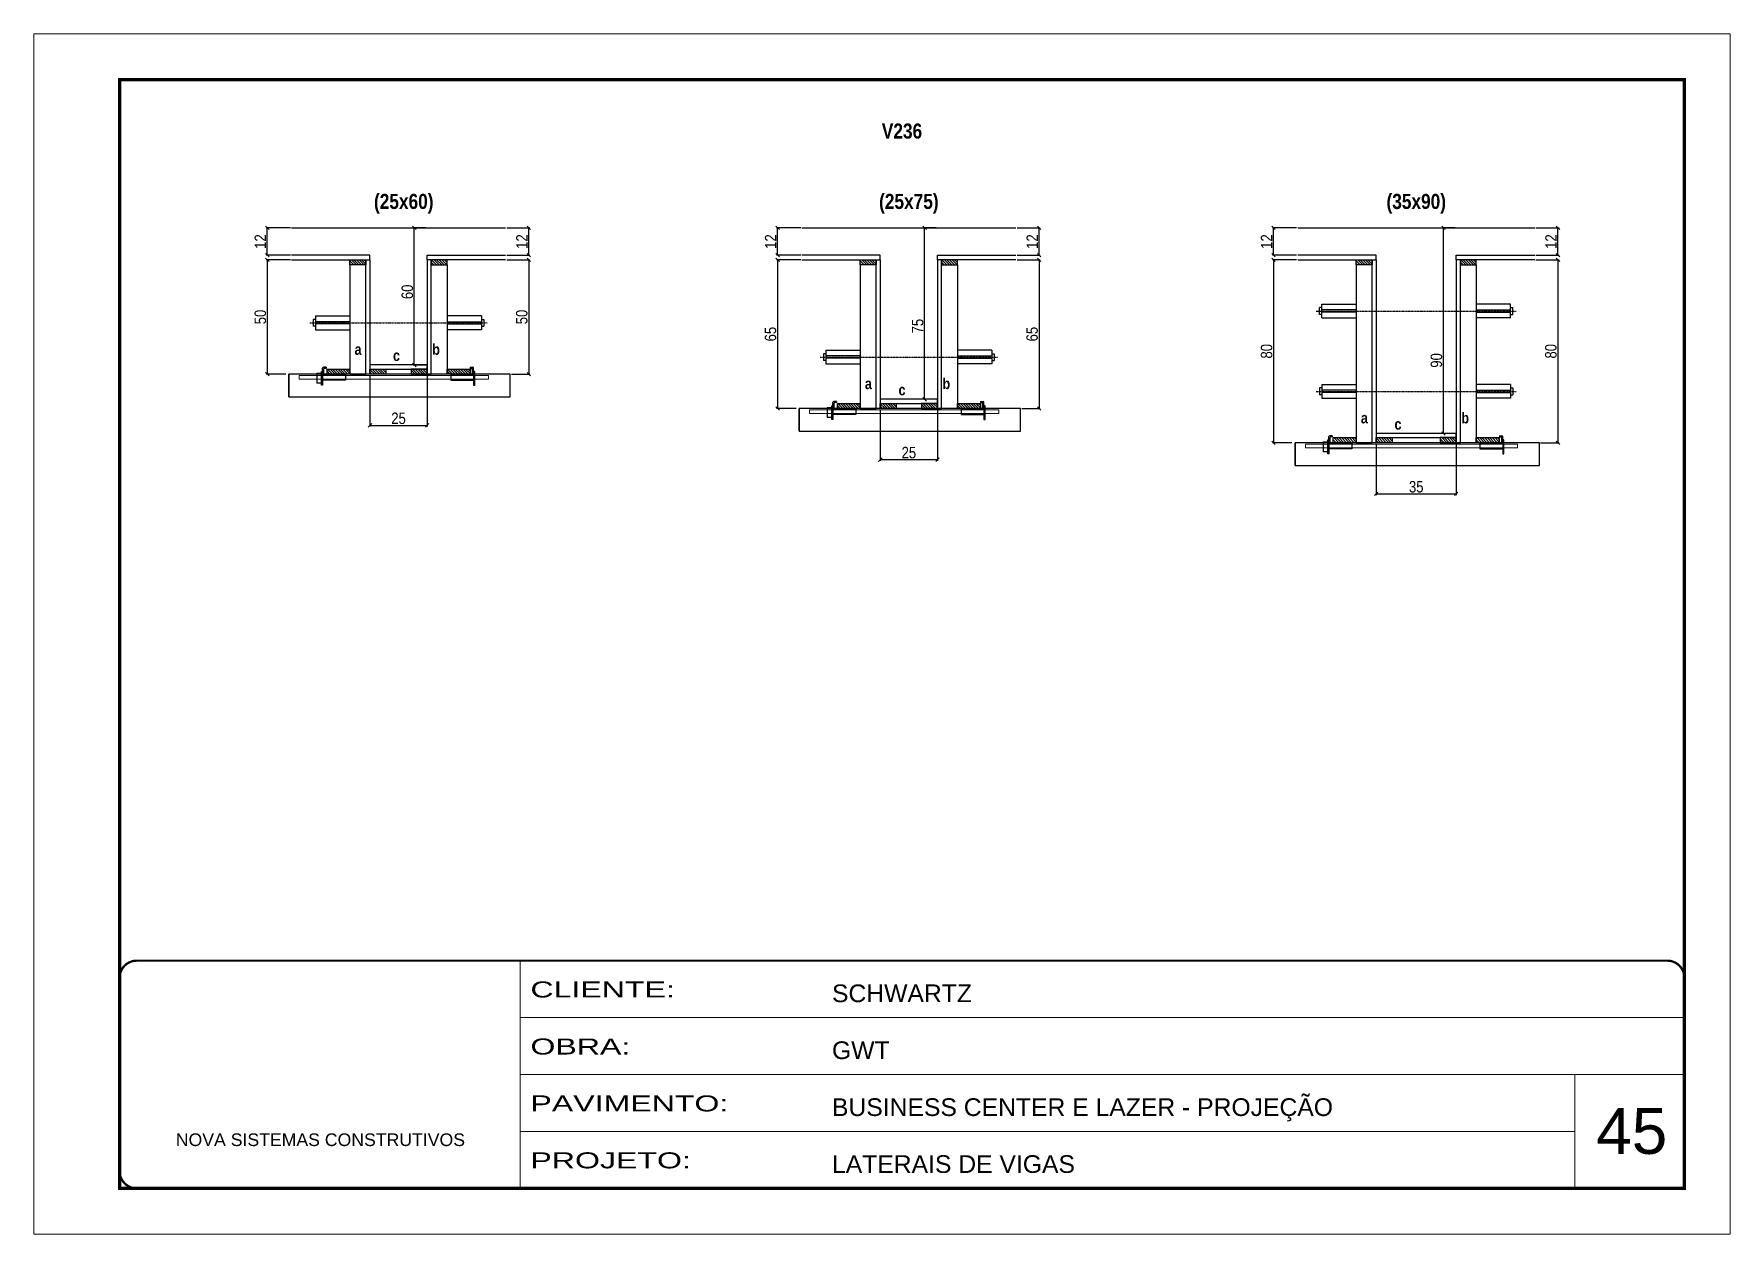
# Model space of a CAD drawing. Extents: x 2603 to 22413, y 1253 to 30260.
# Drawn here: x 2603 to 4088, y 16185 to 17235 of the extents above; entities that cross this region are included whole.
import ezdxf

# ---------------------------------------------------------------- set-up
doc = ezdxf.new("R2010")
doc.units = 0
for name, pattern in [('CONTINUO', [0]), ('DASHED', [0.75, 0.5, -0.25]), ('HIDDEN', [0.375, 0.25, -0.125])]:
    doc.linetypes.add(name, pattern=pattern)
for name, color, linetype in [('barrote', 251, 'Continuous'), ('COTA', 241, 'Continuous'), ('detalhes', 4, 'Continuous'), ('NOMENCLATURA', 7, 'Continuous'), ('Painéis', 200, 'Continuous'), ('presilha', 1, 'Continuous'), ('SARR_2.2x10', 60, 'Continuous'), ('SARR_2.2x7', 40, 'Continuous'), ('SARR_3.5x7', 81, 'Continuous'), ('TENSOR', 3, 'Continuous')]:
    doc.layers.add(name, color=color, linetype=linetype)
for name, color, linetype, lineweight in [('CARIMBO', 255, 'Continuous', 9), ('CONCRETO', 251, 'Continuous', 25), ('Folhas', 255, 'Continuous', 9), ('SARRAFO DE PRESSAO', 251, 'DASHED', 9), ('SCO-___-LAJ', 2, 'Continuous', 0)]:
    doc.layers.add(name, color=color, linetype=linetype, lineweight=lineweight)
doc.styles.add('ARIAL', font='arial.ttf')
doc.styles.add('COTA TECNICA 2X', font='techl___.ttf', dxfattribs={"height": 10})
doc.styles.add('TECNICA', font='techb___.ttf', dxfattribs={"height": 10})
doc.styles.add('Tecnologia', font='')
doc.styles.get('Tecnologia').set_extended_font_data('Forgotten Futurist')
doc.dimstyles.new('SECAO', dxfattribs={"dimscale": 0.333333, "dimtxt": 5, "dimasz": 9, "dimexe": 3, "dimexo": 3, "dimgap": 3, "dimtad": 1, "dimdec": 1, "dimlfac": 0.5, "dimzin": 12, "dimdsep": 46, "dimtxsty": 'COTA TECNICA 2X', "dimblk1": 'OBLIQUE', "dimblk2": 'OBLIQUE', "dimsah": 1, "dimcen": 0.9, "dimclrd": 4, "dimclre": 4, "dimclrt": 240, "dimadec": 1, "dimazin": 3, "dimtfac": 1, "dimtdec": 1, "dimtmove": 0, "dimatfit": 3, "dimfxl": 1, "dimtolj": 1, "dimtzin": 12, "dimarcsym": 0})

# ---------------------------------------------------------------- blocks, each defined once
blk = doc.blocks.new('9999999999')
at = {"color": 30, "linetype": 'CONTINUO'}
for p, q in [((98564.6, 34230.2), (98564.6, 34429.4)), ((98564.6, 34379.6), (99584, 34379.6)), ((98564.6, 34329.8), (99488, 34329.8)), ((99584, 34329.8), (99488, 34329.8)), ((99488, 34329.8), (99488, 34230.2)), ((98564.6, 34280), (99488, 34280))]:
    blk.add_line(p, q, dxfattribs=at)
at = {"color": 30, "linetype": 'CONTINUO', "const_width": 2}
blk.add_lwpolyline([(99584, 34230.2), (99584, 34414.4, 0.414214), (99569, 34429.4), (98229, 34429.4, 0.414214), (98214, 34414.4), (98214, 34245.2, 0.414214), (98229, 34230.2), (99584, 34230.2)], format="xyb", dxfattribs=at)
at = {"layer": 'Folhas'}
blk.add_lwpolyline([(98139, 34190.2), (99624, 34190.2), (99624, 35240.2), (98139, 35240.2)], close=True, dxfattribs=at)
at = {"layer": 'Folhas', "color": 30, "const_width": 3}
blk.add_lwpolyline([(98214, 34230.2), (99584, 34230.2), (99584, 35200.2), (98214, 35200.2)], close=True, dxfattribs=at)
at = {"color": 7, "linetype": 'Continuous', "ltscale": 5, "style": 'ARIAL'}
for s, height, p in [('SCHWARTZ', 15.48, (98837.7, 34393.1)), ('GWT', 15.48, (98837.7, 34343.3)), ('BUSINESS CENTER E LAZER - PROJEÇÃO', 15.483, (98837.7, 34293.5)), ('NOVA SISTEMAS CONSTRUTIVOS', 11.059, (98263.2, 34267.2)), ('LATERAIS DE VIGAS', 15.483, (98837.7, 34243.7))]:
    blk.add_text(s, height=height, dxfattribs=at).set_placement(p)
at = {"layer": 'Folhas', "color": 7, "style": 'Tecnologia', "width": 1.5}
for s, p in [('CLIENTE:', (98573.7, 34397.2)), ('OBRA:', (98573.7, 34347.3)), ('PAVIMENTO:', (98573.7, 34297.5)), ('PROJETO:', (98573.7, 34247.7))]:
    blk.add_text(s, height=14, dxfattribs=at).set_placement(p)
blk = doc.blocks.new('PRESILHA METÁLICA 1')
at = {"layer": 'presilha'}
for p, q in [((0, 13), (6, 13)), ((0, 13), (0, 0)), ((6, 0), (0, 0)), ((6, 15.5), (7.5, 15.5)), ((6, -2.5), (6, 15.5)), ((6, 13), (6, 0)), ((7.5, 10.6), (7.5, 19.9)), ((7.5, 15.5), (7.5, -2.5)), ((37.5, 4.1), (7.5, 4.1)), ((12, 21), (8.6, 21)), ((9, 11.6), (9, 18.9)), ((12, 19.5), (9.6, 19.5)), ((37.5, 11), (9.6, 11)), ((12, 21), (12, 19.5)), ((37.5, 11), (37.5, 4.1)), ((7.5, -2.5), (6, -2.5))]:
    blk.add_line(p, q, dxfattribs=at)
for centre, radius, start, end in [((8.6, 19.9), 1.14, 90, 180), ((9.6, 18.9), 0.57, 90, 180), ((9.6, 11.6), 0.57, 180, 270)]:
    blk.add_arc(centre, radius, start, end, dxfattribs=at)
blk = doc.blocks.new('PRESILHA METÁLICA 2')
at = {"layer": 'presilha'}
for p, q in [((-5.2, 23.5), (-5.2, 22)), ((-5.2, 23.5), (-1.9, 23.5)), ((-0.8, 14.6), (-0.8, 22.4)), ((-30.8, 13.5), (-30.8, 6.6)), ((-30.8, 13.5), (-2.8, 13.5)), ((-30.8, 6.6), (-0.8, 6.6)), ((-5.2, 22), (-2.8, 22)), ((-2.2, 14.1), (-2.2, 21.4)), ((0.8, 18), (-0.8, 18)), ((-0.8, 18), (-0.8, 0)), ((-0.8, 0), (0.8, 0)), ((0.8, 0), (0.8, 18))]:
    blk.add_line(p, q, dxfattribs=at)
for centre, radius, start, end in [((-1.9, 22.4), 1.14, 0, 90), ((-2.8, 21.4), 0.57, 0, 90), ((-2.8, 14.1), 0.57, 270, 0)]:
    blk.add_arc(centre, radius, start, end, dxfattribs=at)
blk = doc.blocks.new('_Oblique')
at = {"color": 0, "linetype": 'ByBlock', "lineweight": -2}
blk.add_line((-0.5, -0.5), (0.5, 0.5), dxfattribs=at)
blk = doc.blocks.new('*D284')
at = {"layer": 'COTA', "color": 4, "lineweight": -2, "transparency": 16777216}
for p, q in [((3016.9, 17037.2), (3037.2, 17037.2)), ((3036.2, 17037.2), (3036.2, 16937.2)), ((3021, 16937.2), (3037.2, 16937.2))]:
    blk.add_line(p, q, dxfattribs=at)
at = {"layer": 'Defpoints', "color": 0, "transparency": 16777216}
for p in [(3015.9, 17037.2), (3020, 16937.2), (3036.2, 16937.2)]:
    blk.add_point(p, dxfattribs=at)
at = {"layer": 'COTA', "color": 4, "lineweight": -2, "transparency": 16777216, "xscale": 3, "yscale": 3, "zscale": 3}
for p, rotation in [((3036.2, 17037.2), 90), ((3036.2, 16937.2), 270)]:
    blk.add_blockref('_Oblique', p, dxfattribs=dict(at, rotation=rotation))
at = {"layer": 'COTA', "color": 240, "transparency": 16777216, "insert": (3030.1, 16987.2), "char_height": 10, "attachment_point": 5, "rotation": 90, "style": 'COTA TECNICA 2X'}
blk.add_mtext('\\A1;50', dxfattribs=at)
blk = doc.blocks.new('*D285')
at = {"layer": 'COTA', "color": 4, "lineweight": -2, "transparency": 16777216}
for p, q in [((3016.9, 17065.2), (3037.2, 17065.2)), ((3036.2, 17041.2), (3036.2, 17065.2)), ((3016.9, 17041.2), (3037.2, 17041.2))]:
    blk.add_line(p, q, dxfattribs=at)
at = {"layer": 'Defpoints', "color": 0, "transparency": 16777216}
for p in [(3015.9, 17065.2), (3036.2, 17065.2), (3015.9, 17041.2)]:
    blk.add_point(p, dxfattribs=at)
at = {"layer": 'COTA', "color": 4, "lineweight": -2, "transparency": 16777216, "xscale": 3, "yscale": 3, "zscale": 3}
for p, rotation in [((3036.2, 17065.2), 90), ((3036.2, 17041.2), 270)]:
    blk.add_blockref('_Oblique', p, dxfattribs=dict(at, rotation=rotation))
at = {"layer": 'COTA', "color": 240, "transparency": 16777216, "insert": (3030.2, 17053.2), "char_height": 10, "attachment_point": 5, "rotation": 90, "style": 'COTA TECNICA 2X'}
blk.add_mtext('\\A1;12', dxfattribs=at)
blk = doc.blocks.new('*D286')
at = {"layer": 'COTA', "color": 4, "lineweight": -2, "transparency": 16777216}
for p, q in [((2827.5, 17037.2), (2806.3, 17037.2)), ((2807.3, 17037.2), (2807.3, 16937.2)), ((2823.4, 16937.2), (2806.3, 16937.2))]:
    blk.add_line(p, q, dxfattribs=at)
at = {"layer": 'Defpoints', "color": 0, "transparency": 16777216}
for p in [(2828.5, 17037.2), (2807.3, 16937.2), (2824.4, 16937.2)]:
    blk.add_point(p, dxfattribs=at)
at = {"layer": 'COTA', "color": 4, "lineweight": -2, "transparency": 16777216, "xscale": 3, "yscale": 3, "zscale": 3}
for p, rotation in [((2807.3, 17037.2), 90), ((2807.3, 16937.2), 270)]:
    blk.add_blockref('_Oblique', p, dxfattribs=dict(at, rotation=rotation))
at = {"layer": 'COTA', "color": 240, "transparency": 16777216, "insert": (2801.2, 16987.2), "char_height": 10, "attachment_point": 5, "rotation": 90, "style": 'COTA TECNICA 2X'}
blk.add_mtext('\\A1;50', dxfattribs=at)
blk = doc.blocks.new('*D1560')
at = {"layer": 'COTA', "color": 4, "lineweight": -2, "transparency": 16777216}
for p, q in [((2946.2, 17065.2), (2935, 17065.2)), ((2936, 16945.2), (2936, 17065.2)), ((2946.2, 16945.2), (2935, 16945.2))]:
    blk.add_line(p, q, dxfattribs=at)
at = {"layer": 'Defpoints', "color": 0, "transparency": 16777216}
for p in [(2936, 17065.2), (2947.2, 17065.2), (2947.2, 16945.2)]:
    blk.add_point(p, dxfattribs=at)
at = {"layer": 'COTA', "color": 4, "lineweight": -2, "transparency": 16777216, "xscale": 3, "yscale": 3, "zscale": 3}
for p, rotation in [((2936, 17065.2), 90), ((2936, 16945.2), 270)]:
    blk.add_blockref('_Oblique', p, dxfattribs=dict(at, rotation=rotation))
at = {"layer": 'COTA', "color": 240, "transparency": 16777216, "insert": (2929.9, 17009.2), "char_height": 10, "attachment_point": 5, "rotation": 90, "style": 'COTA TECNICA 2X'}
blk.add_mtext('\\A1;60', dxfattribs=at)
blk = doc.blocks.new('*D1561')
at = {"layer": 'COTA', "color": 4, "lineweight": -2, "transparency": 16777216}
for p, q in [((2827.5, 17065.2), (2806.3, 17065.2)), ((2807.3, 17041.2), (2807.3, 17065.2)), ((2827.5, 17041.2), (2806.3, 17041.2))]:
    blk.add_line(p, q, dxfattribs=at)
at = {"layer": 'Defpoints', "color": 0, "transparency": 16777216}
for p in [(2807.3, 17065.2), (2828.5, 17065.2), (2828.5, 17041.2)]:
    blk.add_point(p, dxfattribs=at)
at = {"layer": 'COTA', "color": 4, "lineweight": -2, "transparency": 16777216, "xscale": 3, "yscale": 3, "zscale": 3}
for p, rotation in [((2807.3, 17065.2), 90), ((2807.3, 17041.2), 270)]:
    blk.add_blockref('_Oblique', p, dxfattribs=dict(at, rotation=rotation))
at = {"layer": 'COTA', "color": 240, "transparency": 16777216, "insert": (2801.2, 17053.2), "char_height": 10, "attachment_point": 5, "rotation": 90, "style": 'COTA TECNICA 2X'}
blk.add_mtext('\\A1;12', dxfattribs=at)
blk = doc.blocks.new('*D1562')
at = {"layer": 'COTA', "color": 4, "lineweight": -2, "transparency": 16777216}
for p, q in [((2897.2, 16936.2), (2897.2, 16891.4)), ((2947.2, 16936.2), (2947.2, 16891.4)), ((2897.2, 16892.4), (2947.2, 16892.4))]:
    blk.add_line(p, q, dxfattribs=at)
at = {"layer": 'Defpoints', "color": 0, "transparency": 16777216}
for p in [(2897.2, 16937.2), (2947.2, 16937.2), (2947.2, 16892.4)]:
    blk.add_point(p, dxfattribs=at)
at = {"layer": 'COTA', "color": 4, "lineweight": -2, "transparency": 16777216, "xscale": 3, "yscale": 3, "zscale": 3, "rotation": 180}
blk.add_blockref('_Oblique', (2897.2, 16892.4), dxfattribs=at)
at = {"layer": 'COTA', "color": 4, "lineweight": -2, "transparency": 16777216, "xscale": 3, "yscale": 3, "zscale": 3}
blk.add_blockref('_Oblique', (2947.2, 16892.4), dxfattribs=at)
at = {"layer": 'COTA', "color": 240, "transparency": 16777216, "insert": (2922.2, 16898.5), "char_height": 10, "attachment_point": 5, "style": 'COTA TECNICA 2X'}
blk.add_mtext('\\A1;25', dxfattribs=at)
blk = doc.blocks.new('*D287')
at = {"layer": 'COTA', "color": 4, "lineweight": -2, "transparency": 16777216}
for p, q in [((3463.7, 17037.2), (3484, 17037.2)), ((3483, 17037.2), (3483, 16907.2)), ((3467.8, 16907.2), (3484, 16907.2))]:
    blk.add_line(p, q, dxfattribs=at)
at = {"layer": 'Defpoints', "color": 0, "transparency": 16777216}
for p in [(3462.7, 17037.2), (3466.8, 16907.2), (3483, 16907.2)]:
    blk.add_point(p, dxfattribs=at)
at = {"layer": 'COTA', "color": 4, "lineweight": -2, "transparency": 16777216, "xscale": 3, "yscale": 3, "zscale": 3}
for p, rotation in [((3483, 17037.2), 90), ((3483, 16907.2), 270)]:
    blk.add_blockref('_Oblique', p, dxfattribs=dict(at, rotation=rotation))
at = {"layer": 'COTA', "color": 240, "transparency": 16777216, "insert": (3476.9, 16972.2), "char_height": 10, "attachment_point": 5, "rotation": 90, "style": 'COTA TECNICA 2X'}
blk.add_mtext('\\A1;65', dxfattribs=at)
blk = doc.blocks.new('*D288')
at = {"layer": 'COTA', "color": 4, "lineweight": -2, "transparency": 16777216}
for p, q in [((3463.7, 17065.2), (3484, 17065.2)), ((3483, 17041.2), (3483, 17065.2)), ((3463.7, 17041.2), (3484, 17041.2))]:
    blk.add_line(p, q, dxfattribs=at)
at = {"layer": 'Defpoints', "color": 0, "transparency": 16777216}
for p in [(3462.7, 17065.2), (3483, 17065.2), (3462.7, 17041.2)]:
    blk.add_point(p, dxfattribs=at)
at = {"layer": 'COTA', "color": 4, "lineweight": -2, "transparency": 16777216, "xscale": 3, "yscale": 3, "zscale": 3}
for p, rotation in [((3483, 17065.2), 90), ((3483, 17041.2), 270)]:
    blk.add_blockref('_Oblique', p, dxfattribs=dict(at, rotation=rotation))
at = {"layer": 'COTA', "color": 240, "transparency": 16777216, "insert": (3477, 17053.2), "char_height": 10, "attachment_point": 5, "rotation": 90, "style": 'COTA TECNICA 2X'}
blk.add_mtext('\\A1;12', dxfattribs=at)
blk = doc.blocks.new('*D289')
at = {"layer": 'COTA', "color": 4, "lineweight": -2, "transparency": 16777216}
for p, q in [((3274.3, 17037.2), (3253.1, 17037.2)), ((3254.1, 17037.2), (3254.1, 16907.2)), ((3270.2, 16907.2), (3253.1, 16907.2))]:
    blk.add_line(p, q, dxfattribs=at)
at = {"layer": 'Defpoints', "color": 0, "transparency": 16777216}
for p in [(3275.3, 17037.2), (3254.1, 16907.2), (3271.2, 16907.2)]:
    blk.add_point(p, dxfattribs=at)
at = {"layer": 'COTA', "color": 4, "lineweight": -2, "transparency": 16777216, "xscale": 3, "yscale": 3, "zscale": 3}
for p, rotation in [((3254.1, 17037.2), 90), ((3254.1, 16907.2), 270)]:
    blk.add_blockref('_Oblique', p, dxfattribs=dict(at, rotation=rotation))
at = {"layer": 'COTA', "color": 240, "transparency": 16777216, "insert": (3247.9, 16972.2), "char_height": 10, "attachment_point": 5, "rotation": 90, "style": 'COTA TECNICA 2X'}
blk.add_mtext('\\A1;65', dxfattribs=at)
blk = doc.blocks.new('*D1563')
at = {"layer": 'COTA', "color": 4, "lineweight": -2, "transparency": 16777216}
for p, q in [((3393, 17065.2), (3381.8, 17065.2)), ((3382.8, 16915.2), (3382.8, 17065.2)), ((3393, 16915.2), (3381.8, 16915.2))]:
    blk.add_line(p, q, dxfattribs=at)
at = {"layer": 'Defpoints', "color": 0, "transparency": 16777216}
for p in [(3382.8, 17065.2), (3394, 17065.2), (3394, 16915.2)]:
    blk.add_point(p, dxfattribs=at)
at = {"layer": 'COTA', "color": 4, "lineweight": -2, "transparency": 16777216, "xscale": 3, "yscale": 3, "zscale": 3}
for p, rotation in [((3382.8, 17065.2), 90), ((3382.8, 16915.2), 270)]:
    blk.add_blockref('_Oblique', p, dxfattribs=dict(at, rotation=rotation))
at = {"layer": 'COTA', "color": 240, "transparency": 16777216, "insert": (3376.7, 16979.2), "char_height": 10, "attachment_point": 5, "rotation": 90, "style": 'COTA TECNICA 2X'}
blk.add_mtext('\\A1;75', dxfattribs=at)
blk = doc.blocks.new('*D1564')
at = {"layer": 'COTA', "color": 4, "lineweight": -2, "transparency": 16777216}
for p, q in [((3274.3, 17065.2), (3253.1, 17065.2)), ((3254.1, 17041.2), (3254.1, 17065.2)), ((3274.3, 17041.2), (3253.1, 17041.2))]:
    blk.add_line(p, q, dxfattribs=at)
at = {"layer": 'Defpoints', "color": 0, "transparency": 16777216}
for p in [(3254.1, 17065.2), (3275.3, 17065.2), (3275.3, 17041.2)]:
    blk.add_point(p, dxfattribs=at)
at = {"layer": 'COTA', "color": 4, "lineweight": -2, "transparency": 16777216, "xscale": 3, "yscale": 3, "zscale": 3}
for p, rotation in [((3254.1, 17065.2), 90), ((3254.1, 17041.2), 270)]:
    blk.add_blockref('_Oblique', p, dxfattribs=dict(at, rotation=rotation))
at = {"layer": 'COTA', "color": 240, "transparency": 16777216, "insert": (3248, 17053.2), "char_height": 10, "attachment_point": 5, "rotation": 90, "style": 'COTA TECNICA 2X'}
blk.add_mtext('\\A1;12', dxfattribs=at)
blk = doc.blocks.new('*D1565')
at = {"layer": 'COTA', "color": 4, "lineweight": -2, "transparency": 16777216}
for p, q in [((3344, 16906.2), (3344, 16861.4)), ((3394, 16906.2), (3394, 16861.4)), ((3344, 16862.4), (3394, 16862.4))]:
    blk.add_line(p, q, dxfattribs=at)
at = {"layer": 'Defpoints', "color": 0, "transparency": 16777216}
for p in [(3344, 16907.2), (3394, 16907.2), (3394, 16862.4)]:
    blk.add_point(p, dxfattribs=at)
at = {"layer": 'COTA', "color": 4, "lineweight": -2, "transparency": 16777216, "xscale": 3, "yscale": 3, "zscale": 3, "rotation": 180}
blk.add_blockref('_Oblique', (3344, 16862.4), dxfattribs=at)
at = {"layer": 'COTA', "color": 4, "lineweight": -2, "transparency": 16777216, "xscale": 3, "yscale": 3, "zscale": 3}
blk.add_blockref('_Oblique', (3394, 16862.4), dxfattribs=at)
at = {"layer": 'COTA', "color": 240, "transparency": 16777216, "insert": (3369, 16868.5), "char_height": 10, "attachment_point": 5, "style": 'COTA TECNICA 2X'}
blk.add_mtext('\\A1;25', dxfattribs=at)
blk = doc.blocks.new('*D290')
at = {"layer": 'COTA', "color": 4, "lineweight": -2, "transparency": 16777216}
for p, q in [((3917.9, 17037.2), (3938.3, 17037.2)), ((3937.3, 17037.2), (3937.3, 16877.2)), ((3922, 16877.2), (3938.3, 16877.2))]:
    blk.add_line(p, q, dxfattribs=at)
at = {"layer": 'Defpoints', "color": 0, "transparency": 16777216}
for p in [(3916.9, 17037.2), (3921, 16877.2), (3937.3, 16877.2)]:
    blk.add_point(p, dxfattribs=at)
at = {"layer": 'COTA', "color": 4, "lineweight": -2, "transparency": 16777216, "xscale": 3, "yscale": 3, "zscale": 3}
for p, rotation in [((3937.3, 17037.2), 90), ((3937.3, 16877.2), 270)]:
    blk.add_blockref('_Oblique', p, dxfattribs=dict(at, rotation=rotation))
at = {"layer": 'COTA', "color": 240, "transparency": 16777216, "insert": (3931.1, 16957.2), "char_height": 10, "attachment_point": 5, "rotation": 90, "style": 'COTA TECNICA 2X'}
blk.add_mtext('\\A1;80', dxfattribs=at)
blk = doc.blocks.new('*D291')
at = {"layer": 'COTA', "color": 4, "lineweight": -2, "transparency": 16777216}
for p, q in [((3917.9, 17065.2), (3938.3, 17065.2)), ((3937.3, 17041.2), (3937.3, 17065.2)), ((3917.9, 17041.2), (3938.3, 17041.2))]:
    blk.add_line(p, q, dxfattribs=at)
at = {"layer": 'Defpoints', "color": 0, "transparency": 16777216}
for p in [(3916.9, 17065.2), (3937.3, 17065.2), (3916.9, 17041.2)]:
    blk.add_point(p, dxfattribs=at)
at = {"layer": 'COTA', "color": 4, "lineweight": -2, "transparency": 16777216, "xscale": 3, "yscale": 3, "zscale": 3}
for p, rotation in [((3937.3, 17065.2), 90), ((3937.3, 17041.2), 270)]:
    blk.add_blockref('_Oblique', p, dxfattribs=dict(at, rotation=rotation))
at = {"layer": 'COTA', "color": 240, "transparency": 16777216, "insert": (3931.2, 17053.2), "char_height": 10, "attachment_point": 5, "rotation": 90, "style": 'COTA TECNICA 2X'}
blk.add_mtext('\\A1;12', dxfattribs=at)
blk = doc.blocks.new('*D292')
at = {"layer": 'COTA', "color": 4, "lineweight": -2, "transparency": 16777216}
for p, q in [((3708.5, 17037.2), (3687.3, 17037.2)), ((3688.3, 17037.2), (3688.3, 16877.2)), ((3704.4, 16877.2), (3687.3, 16877.2))]:
    blk.add_line(p, q, dxfattribs=at)
at = {"layer": 'Defpoints', "color": 0, "transparency": 16777216}
for p in [(3709.5, 17037.2), (3688.3, 16877.2), (3705.4, 16877.2)]:
    blk.add_point(p, dxfattribs=at)
at = {"layer": 'COTA', "color": 4, "lineweight": -2, "transparency": 16777216, "xscale": 3, "yscale": 3, "zscale": 3}
for p, rotation in [((3688.3, 17037.2), 90), ((3688.3, 16877.2), 270)]:
    blk.add_blockref('_Oblique', p, dxfattribs=dict(at, rotation=rotation))
at = {"layer": 'COTA', "color": 240, "transparency": 16777216, "insert": (3682.2, 16957.2), "char_height": 10, "attachment_point": 5, "rotation": 90, "style": 'COTA TECNICA 2X'}
blk.add_mtext('\\A1;80', dxfattribs=at)
blk = doc.blocks.new('*D1542')
at = {"layer": 'COTA', "color": 4, "lineweight": -2, "transparency": 16777216}
for p, q in [((3847.2, 17065.2), (3836, 17065.2)), ((3837, 16885.2), (3837, 17065.2)), ((3847.2, 16885.2), (3836, 16885.2))]:
    blk.add_line(p, q, dxfattribs=at)
at = {"layer": 'Defpoints', "color": 0, "transparency": 16777216}
for p in [(3837, 17065.2), (3848.2, 17065.2), (3848.2, 16885.2)]:
    blk.add_point(p, dxfattribs=at)
at = {"layer": 'COTA', "color": 4, "lineweight": -2, "transparency": 16777216, "xscale": 3, "yscale": 3, "zscale": 3}
for p, rotation in [((3837, 17065.2), 90), ((3837, 16885.2), 270)]:
    blk.add_blockref('_Oblique', p, dxfattribs=dict(at, rotation=rotation))
at = {"layer": 'COTA', "color": 240, "transparency": 16777216, "insert": (3830.9, 16949.2), "char_height": 10, "attachment_point": 5, "rotation": 90, "style": 'COTA TECNICA 2X'}
blk.add_mtext('\\A1;90', dxfattribs=at)
blk = doc.blocks.new('*D1543')
at = {"layer": 'COTA', "color": 4, "lineweight": -2, "transparency": 16777216}
for p, q in [((3708.5, 17065.2), (3687.3, 17065.2)), ((3688.3, 17041.2), (3688.3, 17065.2)), ((3708.5, 17041.2), (3687.3, 17041.2))]:
    blk.add_line(p, q, dxfattribs=at)
at = {"layer": 'Defpoints', "color": 0, "transparency": 16777216}
for p in [(3688.3, 17065.2), (3709.5, 17065.2), (3709.5, 17041.2)]:
    blk.add_point(p, dxfattribs=at)
at = {"layer": 'COTA', "color": 4, "lineweight": -2, "transparency": 16777216, "xscale": 3, "yscale": 3, "zscale": 3}
for p, rotation in [((3688.3, 17065.2), 90), ((3688.3, 17041.2), 270)]:
    blk.add_blockref('_Oblique', p, dxfattribs=dict(at, rotation=rotation))
at = {"layer": 'COTA', "color": 240, "transparency": 16777216, "insert": (3682.2, 17053.2), "char_height": 10, "attachment_point": 5, "rotation": 90, "style": 'COTA TECNICA 2X'}
blk.add_mtext('\\A1;12', dxfattribs=at)
blk = doc.blocks.new('*D1544')
at = {"layer": 'COTA', "color": 4, "lineweight": -2, "transparency": 16777216}
for p, q in [((3778.2, 16876.2), (3778.2, 16831.4)), ((3848.2, 16876.2), (3848.2, 16831.4)), ((3778.2, 16832.4), (3848.2, 16832.4))]:
    blk.add_line(p, q, dxfattribs=at)
at = {"layer": 'Defpoints', "color": 0, "transparency": 16777216}
for p in [(3778.2, 16877.2), (3848.2, 16877.2), (3848.2, 16832.4)]:
    blk.add_point(p, dxfattribs=at)
at = {"layer": 'COTA', "color": 4, "lineweight": -2, "transparency": 16777216, "xscale": 3, "yscale": 3, "zscale": 3, "rotation": 180}
blk.add_blockref('_Oblique', (3778.2, 16832.4), dxfattribs=at)
at = {"layer": 'COTA', "color": 4, "lineweight": -2, "transparency": 16777216, "xscale": 3, "yscale": 3, "zscale": 3}
blk.add_blockref('_Oblique', (3848.2, 16832.4), dxfattribs=at)
at = {"layer": 'COTA', "color": 240, "transparency": 16777216, "insert": (3813.2, 16838.6), "char_height": 10, "attachment_point": 5, "style": 'COTA TECNICA 2X'}
blk.add_mtext('\\A1;35', dxfattribs=at)

msp = doc.modelspace()

# ---------------------------------------------------------------- hatches: boundary and pattern name
at = {"layer": 'SARR_2.2x10'}
h = msp.add_hatch(dxfattribs=at)
h.set_pattern_fill('ANSI31', color=256, scale=0.5, angle=90)
h.set_pattern_definition([(135, (36053.1203, -106574.9418), (-1.122532015, -1.122532015), [])])
h.paths.add_polyline_path([(2859.58, 16941.63), (2859.58, 16937.23), (2879.58, 16937.23), (2879.58, 16941.63)])
h = msp.add_hatch(dxfattribs=at)
h.set_pattern_fill('ANSI31', color=256, scale=0.5, angle=90)
h.set_pattern_definition([(135, (36158.3203, -106574.9418), (-1.122532015, -1.122532015), [])])
h.paths.add_polyline_path([(2964.78, 16941.63), (2964.78, 16937.23), (2984.78, 16937.23), (2984.78, 16941.63)])
h = msp.add_hatch(dxfattribs=at)
h.set_pattern_fill('ANSI31', color=256, scale=0.5, angle=90)
h.set_pattern_definition([(135, (36499.9072, -106604.9418), (-1.122532015, -1.122532015), [])])
h.paths.add_polyline_path([(3306.37, 16911.63), (3306.37, 16907.23), (3326.37, 16907.23), (3326.37, 16911.63)])
h = msp.add_hatch(dxfattribs=at)
h.set_pattern_fill('ANSI31', color=256, scale=0.5, angle=90)
h.set_pattern_definition([(135, (36605.1072, -106604.9418), (-1.122532015, -1.122532015), [])])
h.paths.add_polyline_path([(3411.57, 16911.63), (3411.57, 16907.23), (3431.57, 16907.23), (3431.57, 16911.63)])
h = msp.add_hatch(dxfattribs=at)
h.set_pattern_fill('ANSI31', color=256, scale=0.5, angle=90)
h.set_pattern_definition([(135, (36934.149, -106634.9418), (-1.122532015, -1.122532015), [])])
h.paths.add_polyline_path([(3740.61, 16881.63), (3740.61, 16877.23), (3760.61, 16877.23), (3760.61, 16881.63)])
h = msp.add_hatch(dxfattribs=at)
h.set_pattern_fill('ANSI31', color=256, scale=0.5, angle=90)
h.set_pattern_definition([(135, (37059.349, -106634.9418), (-1.122532015, -1.122532015), [])])
h.paths.add_polyline_path([(3865.81, 16881.63), (3865.81, 16877.23), (3885.81, 16877.23), (3885.81, 16881.63)])
at = {"layer": 'SARR_2.2x7'}
h = msp.add_hatch(dxfattribs=at)
h.set_pattern_fill('ANSI31', color=256, scale=0.5, angle=90)
h.set_pattern_definition([(135, (36047.1203, -106479.3418), (-1.122532015, -1.122532015), [])])
h.paths.add_polyline_path([(2893.58, 17037.23), (2893.58, 17032.83), (2879.58, 17032.83), (2879.58, 17037.23)])
h = msp.add_hatch(dxfattribs=at)
h.set_pattern_fill('ANSI31', color=256, scale=0.5, angle=90)
h.set_pattern_definition([(135, (36079.1203, -106479.3418), (-1.122532015, -1.122532015), [])])
h.paths.add_polyline_path([(2950.78, 17037.23), (2950.78, 17032.83), (2964.78, 17032.83), (2964.78, 17037.23)])
h = msp.add_hatch(dxfattribs=at)
h.set_pattern_fill('ANSI31', color=256, scale=0.5, angle=90)
h.set_pattern_definition([(135, (36493.9072, -106479.3418), (-1.122532015, -1.122532015), [])])
h.paths.add_polyline_path([(3340.37, 17037.23), (3340.37, 17032.83), (3326.37, 17032.83), (3326.37, 17037.23)])
h = msp.add_hatch(dxfattribs=at)
h.set_pattern_fill('ANSI31', color=256, scale=0.5, angle=90)
h.set_pattern_definition([(135, (36525.9072, -106479.3418), (-1.122532015, -1.122532015), [])])
h.paths.add_polyline_path([(3397.57, 17037.23), (3397.57, 17032.83), (3411.57, 17032.83), (3411.57, 17037.23)])
h = msp.add_hatch(dxfattribs=at)
h.set_pattern_fill('ANSI31', color=256, scale=0.5, angle=90)
h.set_pattern_definition([(135, (36928.149, -106479.3418), (-1.122532015, -1.122532015), [])])
h.paths.add_polyline_path([(3774.61, 17037.23), (3774.61, 17032.83), (3760.61, 17032.83), (3760.61, 17037.23)])
h = msp.add_hatch(dxfattribs=at)
h.set_pattern_fill('ANSI31', color=256, scale=0.5, angle=90)
h.set_pattern_definition([(135, (36980.149, -106479.3418), (-1.122532015, -1.122532015), [])])
h.paths.add_polyline_path([(3851.81, 17037.23), (3851.81, 17032.83), (3865.81, 17032.83), (3865.81, 17037.23)])
h = msp.add_hatch(dxfattribs=at)
h.set_pattern_fill('ANSI31', color=256, scale=0.5, angle=90)
h.set_pattern_definition([(135, (36132.7203, -106574.9418), (-1.122532015, -1.122532015), [])])
h.paths.add_polyline_path([(2911.18, 16937.23), (2911.18, 16941.63), (2897.18, 16941.63), (2897.18, 16937.23)])
h = msp.add_hatch(dxfattribs=at)
h.set_pattern_fill('ANSI31', color=256, scale=0.5, angle=90)
h.set_pattern_definition([(135, (36082.7203, -106574.9418), (-1.122532015, -1.122532015), [])])
h.paths.add_polyline_path([(2933.18, 16937.23), (2933.18, 16941.63), (2947.18, 16941.63), (2947.18, 16937.23)])
h = msp.add_hatch(dxfattribs=at)
h.set_pattern_fill('ANSI31', color=256, scale=0.5, angle=90)
h.set_pattern_definition([(135, (36579.5072, -106604.9418), (-1.122532015, -1.122532015), [])])
h.paths.add_polyline_path([(3357.97, 16907.23), (3357.97, 16911.63), (3343.97, 16911.63), (3343.97, 16907.23)])
h = msp.add_hatch(dxfattribs=at)
h.set_pattern_fill('ANSI31', color=256, scale=0.5, angle=90)
h.set_pattern_definition([(135, (36529.5072, -106604.9418), (-1.122532015, -1.122532015), [])])
h.paths.add_polyline_path([(3379.97, 16907.23), (3379.97, 16911.63), (3393.97, 16911.63), (3393.97, 16907.23)])
h = msp.add_hatch(dxfattribs=at)
h.set_pattern_fill('ANSI31', color=256, scale=0.5, angle=90)
h.set_pattern_definition([(135, (37013.749, -106634.9418), (-1.122532015, -1.122532015), [])])
h.paths.add_polyline_path([(3792.21, 16877.23), (3792.21, 16881.63), (3778.21, 16881.63), (3778.21, 16877.23)])
h = msp.add_hatch(dxfattribs=at)
h.set_pattern_fill('ANSI31', color=256, scale=0.5, angle=90)
h.set_pattern_definition([(135, (36983.749, -106634.9418), (-1.122532015, -1.122532015), [])])
h.paths.add_polyline_path([(3834.21, 16877.23), (3834.21, 16881.63), (3848.21, 16881.63), (3848.21, 16877.23)])

# ---------------------------------------------------------------- linework, layer by layer
at = {"ltscale": 3}
for p, q in [((3728.61, 16989.38), (3728.61, 16995.38)), ((3730.61, 16995.38), (3728.61, 16995.38)), ((3730.61, 16989.38), (3728.61, 16989.38)), ((3730.61, 16986.38), (3730.61, 16998.38)), ((3730.61, 16998.38), (3760.61, 16998.38)), ((3760.61, 16993.38), (3730.61, 16993.38)), ((3760.61, 16991.38), (3730.61, 16991.38)), ((3895.81, 16998.38), (3865.81, 16998.38)), ((3865.81, 16993.38), (3895.81, 16993.38)), ((3865.81, 16991.38), (3895.81, 16991.38)), ((3895.81, 16986.38), (3895.81, 16998.38)), ((3895.81, 16995.38), (3897.81, 16995.38)), ((3895.81, 16989.38), (3897.81, 16989.38)), ((3897.81, 16989.38), (3897.81, 16995.38)), ((2847.58, 16985.08), (2847.58, 16979.08)), ((2849.58, 16985.08), (2847.58, 16985.08)), ((2849.58, 16979.08), (2847.58, 16979.08)), ((2849.58, 16988.08), (2849.58, 16976.08)), ((2849.58, 16988.08), (2879.58, 16988.08)), ((2879.58, 16983.08), (2849.58, 16983.08)), ((2879.58, 16981.08), (2849.58, 16981.08)), ((2849.58, 16976.08), (2879.58, 16976.08)), ((2994.78, 16988.08), (2964.78, 16988.08)), ((2964.78, 16983.08), (2994.78, 16983.08)), ((2964.78, 16981.08), (2994.78, 16981.08)), ((2994.78, 16976.08), (2964.78, 16976.08)), ((2994.78, 16988.08), (2994.78, 16976.08)), ((2994.78, 16985.08), (2996.78, 16985.08)), ((2994.78, 16979.08), (2996.78, 16979.08)), ((2996.78, 16985.08), (2996.78, 16979.08)), ((3730.61, 16986.38), (3760.61, 16986.38)), ((3895.81, 16986.38), (3865.81, 16986.38)), ((3294.37, 16955.08), (3294.37, 16949.08)), ((3296.37, 16955.08), (3294.37, 16955.08)), ((3296.37, 16949.08), (3294.37, 16949.08)), ((3296.37, 16958.08), (3296.37, 16946.08)), ((3296.37, 16958.08), (3326.37, 16958.08)), ((3326.37, 16953.08), (3296.37, 16953.08)), ((3326.37, 16951.08), (3296.37, 16951.08)), ((3296.37, 16946.08), (3326.37, 16946.08)), ((3441.57, 16958.08), (3411.57, 16958.08)), ((3411.57, 16953.08), (3441.57, 16953.08)), ((3411.57, 16951.08), (3441.57, 16951.08)), ((3441.57, 16946.08), (3411.57, 16946.08)), ((3441.57, 16958.08), (3441.57, 16946.08)), ((3441.57, 16955.08), (3443.57, 16955.08)), ((3441.57, 16949.08), (3443.57, 16949.08)), ((3443.57, 16955.08), (3443.57, 16949.08)), ((3728.61, 16925.08), (3728.61, 16919.08)), ((3730.61, 16925.08), (3728.61, 16925.08)), ((3730.61, 16919.08), (3728.61, 16919.08)), ((3730.61, 16928.08), (3730.61, 16916.08)), ((3730.61, 16928.08), (3760.61, 16928.08)), ((3760.61, 16923.08), (3730.61, 16923.08)), ((3760.61, 16921.08), (3730.61, 16921.08)), ((3730.61, 16916.08), (3760.61, 16916.08)), ((3895.81, 16928.08), (3865.81, 16928.08)), ((3865.81, 16923.08), (3895.81, 16923.08)), ((3865.81, 16921.08), (3895.81, 16921.08)), ((3895.81, 16916.08), (3865.81, 16916.08)), ((3895.81, 16928.08), (3895.81, 16916.08)), ((3895.81, 16925.08), (3897.81, 16925.08)), ((3895.81, 16919.08), (3897.81, 16919.08)), ((3897.81, 16925.08), (3897.81, 16919.08))]:
    msp.add_line(p, q, dxfattribs=at)
at = {"layer": 'barrote'}
for points in [[(2826.13, 16917.23), (3020.04, 16917.23), (3020.04, 16937.23), (2826.13, 16937.23)], [(3272.91, 16887.23), (3466.83, 16887.23), (3466.83, 16907.23), (3272.91, 16907.23)], [(3707.16, 16857.23), (3921.07, 16857.23), (3921.07, 16877.23), (3707.16, 16877.23)]]:
    msp.add_lwpolyline(points, close=True, dxfattribs=at)
at = {"layer": 'CONCRETO', "linetype": 'Continuous'}
for p, q in [((2828.48, 17065.23), (3015.88, 17065.23)), ((3275.27, 17065.23), (3462.67, 17065.23)), ((3709.51, 17065.23), (3916.91, 17065.23))]:
    msp.add_line(p, q, dxfattribs=at)
at = {"layer": 'detalhes', "color": 250}
for p, q in [((2826.13, 16917.23), (2826.13, 16937.23)), ((3272.91, 16887.23), (3272.91, 16907.23)), ((3707.16, 16857.23), (3707.16, 16877.23))]:
    msp.add_line(p, q, dxfattribs=at)
at = {"layer": 'Painéis', "linetype": 'Continuous', "elevation": 0}
for points in [[(2828.48, 17037.23), (2897.18, 17037.23), (2897.18, 17041.23), (2828.48, 17041.23)], [(3015.88, 17037.23), (2947.18, 17037.23), (2947.18, 17041.23), (3015.88, 17041.23)], [(3275.27, 17037.23), (3343.97, 17037.23), (3343.97, 17041.23), (3275.27, 17041.23)], [(3462.67, 17037.23), (3393.97, 17037.23), (3393.97, 17041.23), (3462.67, 17041.23)], [(3709.51, 17037.23), (3778.21, 17037.23), (3778.21, 17041.23), (3709.51, 17041.23)], [(3916.91, 17037.23), (3848.21, 17037.23), (3848.21, 17041.23), (3916.91, 17041.23)]]:
    msp.add_lwpolyline(points, dxfattribs=at)
at = {"layer": 'Painéis', "linetype": 'Continuous'}
for points in [[(2893.58, 16937.23), (2893.58, 17037.23), (2897.18, 17037.23), (2897.18, 16937.23)], [(2950.78, 16937.23), (2950.78, 17037.23), (2947.18, 17037.23), (2947.18, 16937.23)], [(3340.37, 16907.23), (3340.37, 17037.23), (3343.97, 17037.23), (3343.97, 16907.23)], [(3397.57, 16907.23), (3397.57, 17037.23), (3393.97, 17037.23), (3393.97, 16907.23)], [(3774.61, 16877.23), (3774.61, 17037.23), (3778.21, 17037.23), (3778.21, 16877.23)], [(3851.81, 16877.23), (3851.81, 17037.23), (3848.21, 17037.23), (3848.21, 16877.23)], [(2947.18, 16945.23), (2897.18, 16945.23), (2897.18, 16941.63), (2947.18, 16941.63)], [(3393.97, 16915.23), (3343.97, 16915.23), (3343.97, 16911.63), (3393.97, 16911.63)], [(3848.21, 16885.23), (3778.21, 16885.23), (3778.21, 16881.63), (3848.21, 16881.63)]]:
    msp.add_lwpolyline(points, close=True, dxfattribs=at)
at = {"layer": 'SARR_2.2x10'}
for points in [[(2859.58, 16941.63), (2879.58, 16941.63), (2879.58, 16937.23), (2859.58, 16937.23)], [(2964.78, 16941.63), (2984.78, 16941.63), (2984.78, 16937.23), (2964.78, 16937.23)], [(3306.37, 16911.63), (3326.37, 16911.63), (3326.37, 16907.23), (3306.37, 16907.23)], [(3411.57, 16911.63), (3431.57, 16911.63), (3431.57, 16907.23), (3411.57, 16907.23)], [(3740.61, 16881.63), (3760.61, 16881.63), (3760.61, 16877.23), (3740.61, 16877.23)], [(3865.81, 16881.63), (3885.81, 16881.63), (3885.81, 16877.23), (3865.81, 16877.23)]]:
    msp.add_lwpolyline(points, close=True, dxfattribs=at)
at = {"layer": 'SARR_2.2x7', "elevation": 0}
for points in [[(2879.58, 17037.23), (2893.58, 17037.23), (2893.58, 17032.83), (2879.58, 17032.83)], [(2964.78, 17037.23), (2950.78, 17037.23), (2950.78, 17032.83), (2964.78, 17032.83)], [(3326.37, 17037.23), (3340.37, 17037.23), (3340.37, 17032.83), (3326.37, 17032.83)], [(3411.57, 17037.23), (3397.57, 17037.23), (3397.57, 17032.83), (3411.57, 17032.83)], [(3760.61, 17037.23), (3774.61, 17037.23), (3774.61, 17032.83), (3760.61, 17032.83)], [(3865.81, 17037.23), (3851.81, 17037.23), (3851.81, 17032.83), (3865.81, 17032.83)]]:
    msp.add_lwpolyline(points, close=True, dxfattribs=at)
at = {"layer": 'SARR_2.2x7'}
for points in [[(2897.18, 16941.63), (2911.18, 16941.63), (2911.18, 16937.23), (2897.18, 16937.23)], [(2947.18, 16941.63), (2933.18, 16941.63), (2933.18, 16937.23), (2947.18, 16937.23)], [(3343.97, 16911.63), (3357.97, 16911.63), (3357.97, 16907.23), (3343.97, 16907.23)], [(3393.97, 16911.63), (3379.97, 16911.63), (3379.97, 16907.23), (3393.97, 16907.23)], [(3778.21, 16881.63), (3792.21, 16881.63), (3792.21, 16877.23), (3778.21, 16877.23)], [(3848.21, 16881.63), (3834.21, 16881.63), (3834.21, 16877.23), (3848.21, 16877.23)]]:
    msp.add_lwpolyline(points, close=True, dxfattribs=at)
at = {"layer": 'SARR_3.5x7'}
for points in [[(2893.58, 17032.83), (2879.58, 17032.83), (2879.58, 16937.23), (2893.58, 16937.23)], [(2950.78, 17032.83), (2964.78, 17032.83), (2964.78, 16937.23), (2950.78, 16937.23)], [(3340.37, 17032.83), (3326.37, 17032.83), (3326.37, 16907.23), (3340.37, 16907.23)], [(3397.57, 17032.83), (3411.57, 17032.83), (3411.57, 16907.23), (3397.57, 16907.23)], [(3774.61, 17032.83), (3760.61, 17032.83), (3760.61, 16877.23), (3774.61, 16877.23)], [(3851.81, 17032.83), (3865.81, 17032.83), (3865.81, 16877.23), (3851.81, 16877.23)]]:
    msp.add_lwpolyline(points, close=True, dxfattribs=at)
at = {"layer": 'SCO-___-LAJ', "color": 1}
for points in [[(2835.13, 16935.89), (3000.91, 16935.89), (3000.91, 16932.69), (2835.13, 16932.69)], [(3281.92, 16905.89), (3447.7, 16905.89), (3447.7, 16902.69), (3281.92, 16902.69)], [(3716.16, 16875.89), (3901.94, 16875.89), (3901.94, 16872.69), (3716.16, 16872.69)]]:
    msp.add_lwpolyline(points, close=True, dxfattribs=at)
at = {"layer": 'TENSOR', "linetype": 'HIDDEN', "ltscale": 0.5}
for p, q in [((3725.61, 16992.38), (3900.81, 16992.38)), ((2844.58, 16982.08), (2999.78, 16982.08)), ((3291.37, 16952.08), (3446.57, 16952.08)), ((3725.61, 16922.08), (3900.81, 16922.08))]:
    msp.add_line(p, q, dxfattribs=at)

# ---------------------------------------------------------------- block references
at = {"layer": 'presilha', "xscale": 0.6666666666666666, "yscale": 0.6666666666666666, "zscale": 0.6666666666666666}
for name, p in [('PRESILHA METÁLICA 1', (2850.71, 16929.26)), ('PRESILHA METÁLICA 2', (2988.46, 16927.59)), ('PRESILHA METÁLICA 1', (3297.5, 16899.26)), ('PRESILHA METÁLICA 2', (3435.25, 16897.59)), ('PRESILHA METÁLICA 1', (3731.74, 16869.26)), ('PRESILHA METÁLICA 2', (3889.49, 16867.59))]:
    msp.add_blockref(name, p, dxfattribs=at)
at = {"layer": 'SARRAFO DE PRESSAO', "color": 6, "linetype": 'ByBlock'}
msp.add_blockref('9999999999', (-95536.01, -18005.36), dxfattribs=at)

# ---------------------------------------------------------------- texts
at = {"layer": 'CARIMBO', "style": 'ARIAL'}
msp.add_text('45', height=40, dxfattribs=at).set_placement((3970.83, 16254.99))
at = {"layer": 'detalhes', "style": 'TECNICA'}
for s, p in [('a', (2883.71, 16954.12)), ('b', (2951.68, 16954.11)), ('c', (2917.32, 16948.7)), ('a', (3330.49, 16924.12)), ('b', (3398.47, 16924.11)), ('c', (3359.93, 16918.7)), ('a', (3764.74, 16894.12)), ('b', (3852.71, 16894.11)), ('c', (3794.17, 16888.7))]:
    msp.add_text(s, height=9.6, dxfattribs=at).set_placement(p)
at = {"layer": 'NOMENCLATURA', "char_height": 13.2, "attachment_point": 2, "style": 'TECNICA'}
for s, insert in [('V236', (3362.97, 17156.51)), ('\\P(25x60)', (2926.75, 17116.92)), ('\\P(25x75)', (3368.97, 17116.92)), ('\\P(35x90)', (3813.21, 17116.92))]:
    msp.add_mtext_dynamic_manual_height_columns(s, width=300.2766, gutter_width=1, heights=[0], dxfattribs=dict(at, insert=insert))

# ---------------------------------------------------------------- dimensions: what is measured, and where the dimension line sits
at = {"layer": 'COTA'}
for base, p1, p2, picture, middle in [((2807.26, 17065.23), (2828.48, 17041.23), (2828.48, 17065.23), '*D1561', (2801.21, 17053.23)), ((3036.23, 17065.23), (3015.88, 17041.23), (3015.88, 17065.23), '*D285', (3030.17, 17053.23)), ((3254.05, 17065.23), (3275.27, 17041.23), (3275.27, 17065.23), '*D1564', (3247.99, 17053.23)), ((3483.02, 17065.23), (3462.67, 17041.23), (3462.67, 17065.23), '*D288', (3476.96, 17053.23)), ((3688.29, 17065.23), (3709.51, 17041.23), (3709.51, 17065.23), '*D1543', (3682.23, 17053.23)), ((3937.26, 17065.23), (3916.91, 17041.23), (3916.91, 17065.23), '*D291', (3931.2, 17053.23)), ((2807.26, 16937.23, 0), (2828.48, 17037.23), (2824.37, 16937.23, 0), '*D286', (2801.15, 16987.23, 0)), ((3036.23, 16937.23, 0), (3015.88, 17037.23), (3019.99, 16937.23, 0), '*D284', (3030.12, 16987.23, 0)), ((3254.05, 16907.23, 0), (3275.27, 17037.23), (3271.16, 16907.23, 0), '*D289', (3247.94, 16972.23, 0)), ((3483.02, 16907.23, 0), (3462.67, 17037.23), (3466.78, 16907.23, 0), '*D287', (3476.91, 16972.23, 0)), ((3688.29, 16877.23, 0), (3709.51, 17037.23), (3705.4, 16877.23, 0), '*D292', (3682.17, 16957.23, 0)), ((3937.26, 16877.23, 0), (3916.91, 17037.23), (3921.02, 16877.23, 0), '*D290', (3931.13, 16957.23, 0))]:
    dim = msp.add_linear_dim(base=base, p1=p1, p2=p2, angle=90, dimstyle='SECAO', dxfattribs=at)
    dim.commit()
    dim.dimension.update_dxf_attribs({"geometry": picture, "text_midpoint": middle})
for base, p1, p2, picture, middle in [((2936.01, 17065.23), (2947.18, 16945.23), (2947.18, 17065.23), '*D1560', (2936.01, 17009.23)), ((3382.79, 17065.23), (3393.97, 16915.23), (3393.97, 17065.23), '*D1563', (3382.79, 16979.23)), ((3837.03, 17065.23), (3848.21, 16885.23), (3848.21, 17065.23), '*D1542', (3837.03, 16949.23))]:
    dim = msp.add_linear_dim(base=base, p1=p1, p2=p2, angle=90, dimstyle='SECAO', dxfattribs=at)
    dim.commit()
    dim.dimension.update_dxf_attribs({"geometry": picture, "text_midpoint": middle, "dimtype": 160})
for base, p1, p2, picture, middle in [((2947.18, 16892.4), (2897.18, 16937.23), (2947.18, 16937.23), '*D1562', (2922.18, 16898.51)), ((3393.97, 16862.4), (3343.97, 16907.23), (3393.97, 16907.23), '*D1565', (3368.97, 16868.51)), ((3848.21, 16832.4), (3778.21, 16877.23), (3848.21, 16877.23), '*D1544', (3813.21, 16838.62))]:
    dim = msp.add_linear_dim(base=base, p1=p1, p2=p2, dimstyle='SECAO', dxfattribs=at)
    dim.commit()
    dim.dimension.update_dxf_attribs({"geometry": picture, "text_midpoint": middle})

doc.saveas('drawing.dxf')
